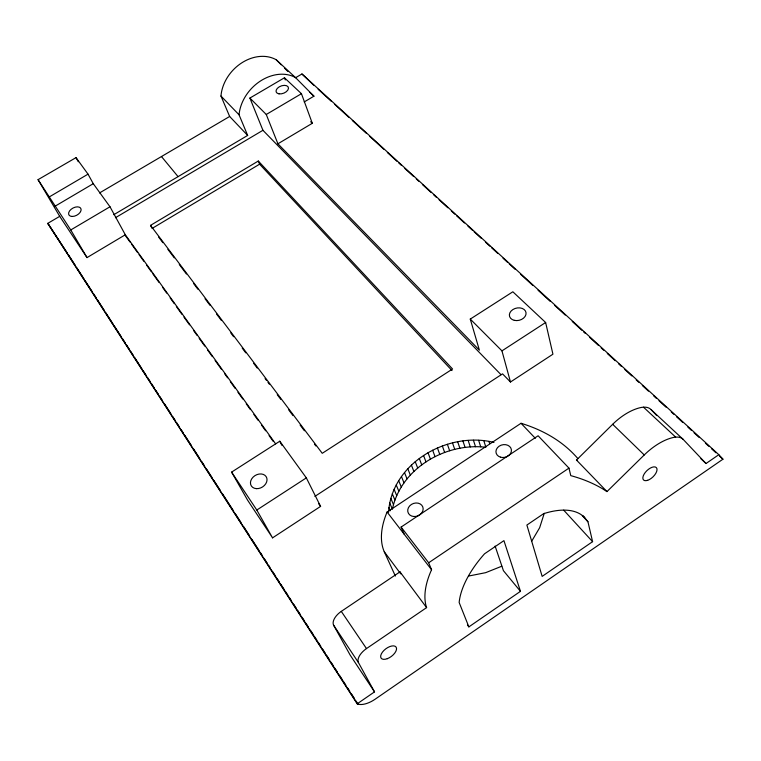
<?xml version="1.0" encoding="UTF-8"?>
<svg xmlns="http://www.w3.org/2000/svg" width="761" height="761" viewBox="0 0 761 761"><rect width="100%" height="100%" fill="white"/><g stroke="black" fill="none" stroke-linecap="round" stroke-linejoin="round"><path stroke-width="1.14" d="M388.557 512.286C391.706 462.669 448.143 431.002 493.975 442.426M544.258 513.323L539.654 527.725L531.625 541.318M484.852 447.164C444.947 442.912 400.971 468.538 392.381 509.204L389.708 502.964M683.169 439.382A26.863 13.165 -44.2 0 0 675.663 437.128L673.799 437.385A41.17 20.1 -44 0 0 644.253 454.954L606.983 491.587L576.486 460.063L612.672 424.296A40.105 20.547 -44.1 0 1 641.637 407.392L643.492 407.183A26.159 13.46 -44.4 0 1 651.045 409.589L683.169 439.382L706.018 463.516L718.831 454.688L722.95 459.197L374.945 699.34A19.187 9.484 -36.4 0 1 358.678 704.296L357.185 703.82L47.743 223.373L59.71 216.343L87.02 257.599L125.308 234.769L275.625 443.853M357.185 703.82L374.517 691.882L358.488 662.631L333.651 625.257A13.365 7.163 -36.4 0 1 341.289 611.387L399.991 571.872L426.598 607.62L366.488 648.581A13.746 7.03 -36.6 0 0 358.488 662.631M468.871 626.883L520.476 591.335L503.934 540.633L484.529 553.808A81.693 40.666 -40.5 0 0 459.149 602.493L468.871 626.883L467.435 625.009M592.591 541.661L542.155 576.4L526.878 525.052L543.601 513.694A80.067 39.886 -40.5 0 1 584.714 517.68L587.939 521.751L592.591 541.661L563.692 510.146M426.598 607.62L426.379 607.002A94.117 48.19 -40.3 0 1 431.563 569.742L428.671 562.769L568.962 468.12L538.103 435.777L401.104 527.069L404.11 534.108M395.368 576.048L384.257 551.725A89.998 49.693 -40.2 0 1 387.092 512.02L521.028 423.278A368.552 190.003 -34.8 0 1 577.865 458.588M272.552 537.856L320.59 506.388L306.341 477.879L279.782 441.218L231.601 472.115L247.572 500.12L272.552 537.856L256.799 510.041L231.601 472.115M314.873 496.4L502.536 373.86L510.479 382.003L552.933 354.198L545.637 322.502L512.857 291.786L470.269 319.087L479.382 350.155L277.917 143.8L266.264 114.483L249.893 98.055L284.462 77.774L301.451 93.698L312.305 123.301L277.917 143.8M256.799 510.041L306.341 477.879M510.479 382.003L501.956 350.869L545.637 322.502M150.526 225.37L258.293 161.037L452.548 368.99L322.245 453.309L150.526 225.37L152.114 228.414L259.606 164.186L451.996 370.55M113.789 214.697L247.658 135.429L239.059 114.806L220.975 96.038A38.021 30.24 -47 0 1 241.399 63.096A38.021 30.24 -47 0 1 276.224 59.758L295.477 77.555L313.941 96.181L304.21 101.945M115.444 217.722L262.935 130.302L500.985 374.659M109.993 206.773L93.27 183.686L88.029 174.155L76.024 157.622L38.05 179.663L70.763 229.955L109.993 206.773L125.308 234.769M266.264 114.483L301.451 93.698M49.455 196.823L88.029 174.155M55.011 206.241L93.27 183.686M99.558 192.923L229.651 116.471L247.658 135.429M295.544 77.746L301.965 73.969L718.831 454.688M501.775 566.222L485.68 572.662L468.709 576.029M47.743 223.373L67.158 252.814M606.983 491.587L602.569 488.79A385.313 183.867 -35.3 0 0 570.769 475.635L568.962 468.12M576.486 460.063L577.066 460.443M313.76 85.251L301.965 73.969M318.136 89.256L331.282 101.27M334.783 104.466L348.804 117.28M352.314 120.485L366.326 133.299M369.836 136.504L383.858 149.308M387.359 152.514L396.995 161.322M398.754 162.921L401.38 165.327M404.881 168.533L413.642 176.533M416.277 178.94L418.902 181.346M422.412 184.543L431.173 192.552M433.799 194.959L436.424 197.356M439.059 199.763L447.82 207.763M451.321 210.968L454.831 214.174M456.581 215.772L464.467 222.983M467.967 226.179L472.353 230.183M474.103 231.791L481.114 238.193M485.499 242.198L489.875 246.203M491.625 247.801L497.761 253.413M503.021 258.217L507.397 262.212M509.157 263.82L515.283 269.423M520.543 274.226L532.814 285.442M538.065 290.245L550.336 301.451M554.712 305.456L565.233 315.064M572.243 321.475L581.88 330.284M583.63 331.882L585.38 333.48M589.765 337.484L598.527 345.494M601.152 347.901L603.787 350.298M607.288 353.504L615.173 360.704M618.683 363.91L621.309 366.317M624.81 369.513L631.82 375.924M636.206 379.929L638.831 382.326M642.341 385.532L648.467 391.135M653.728 395.939L656.353 398.345M658.988 400.743L665.999 407.154M671.25 411.958L673.885 414.355M676.51 416.762L682.646 422.365M687.906 427.168L691.407 430.374M694.032 432.771L699.292 437.575M705.428 443.187L708.929 446.384M711.564 448.79L715.939 452.795M719.449 456.001L722.95 459.197M309.746 92.29L313.941 96.181M700.91 458.769L706.018 463.516M643.492 407.183L675.663 437.128M310.65 121.712L312.305 123.301M612.672 424.296L644.253 454.954M470.269 319.087L501.956 350.869M276.224 59.758L281.247 64.809M284.585 68.176L287.934 71.544M651.045 409.589L656.705 415.535M521.028 423.278L535.316 438.307M583.107 515.948L584.714 517.68M582.327 515.701L587.939 521.751M161.465 156.538L178.074 176.638M520.476 591.335L503.43 570.693L495.116 546.065M401.104 527.069L428.671 562.769M387.092 512.02L431.563 569.742M158.554 236.966L162.844 242.664M167.848 249.313L174.279 257.865M179.282 264.514L186.435 274.017M193.589 283.511L197.879 289.218M205.023 298.712L210.036 305.361M216.466 313.913L221.47 320.562M230.764 332.918L233.627 336.714M242.207 348.119L245.784 352.866M253.651 363.32L257.228 368.067M265.085 378.521L266.521 380.414M267.948 382.317L269.375 384.219M277.242 394.664L280.819 399.42M288.685 409.865L292.975 415.573M300.119 425.066L304.41 430.774M314.426 444.072L315.853 445.965M384.257 551.725L400.067 572.976M318.574 503.592L320.59 506.388M125.165 235.292L130.017 242.036M131.396 243.958L137.627 252.633M139.006 254.555L143.848 261.299M146.616 265.151L151.458 271.886M152.847 273.817L159.068 282.483M162.531 287.297L166.678 293.08M170.141 297.893L174.288 303.668M176.362 306.559L181.898 314.264M183.972 317.147L189.508 324.852M193.655 330.635L197.118 335.449M199.192 338.341L204.728 346.036M207.496 349.889L212.338 356.633M215.106 360.486L221.337 369.152M224.79 373.965L227.558 377.817M230.326 381.67L235.168 388.414M237.936 392.267L242.778 399.002M246.241 403.825L250.388 409.599M253.851 414.412L257.998 420.196M261.461 425.009L265.608 430.783M269.071 435.596L273.218 441.38M341.289 611.387L366.488 648.581M374.517 691.882L350.108 655.002L333.651 625.257M68.452 254.811L75.529 265.789M76.813 267.786L83.891 278.773M85.184 280.771L92.262 291.748M93.546 293.746L96.124 297.741M97.408 299.739L104.485 310.726M105.779 312.723L112.856 323.701M114.14 325.698L121.218 336.685M122.511 338.683L125.08 342.678M126.374 344.676L129.589 349.66M130.873 351.658L133.451 355.653M134.735 357.651L141.812 368.638M143.106 370.636L146.321 375.62M147.605 377.618L150.183 381.613M151.468 383.611L154.045 387.606M155.976 390.602L158.554 394.598M159.839 396.595L162.407 400.59M164.338 403.577L170.778 413.565M172.709 416.562L175.287 420.557M176.571 422.555L179.139 426.55M181.07 429.546L183.001 432.533M184.933 435.53L191.372 445.518M193.304 448.514L199.734 458.493M201.665 461.489L204.243 465.485M206.174 468.481L211.967 477.47M213.898 480.467L220.329 490.445M222.26 493.442L233.208 510.422M235.139 513.418L240.923 522.398M243.501 526.393L249.294 535.383M251.872 539.378L258.949 550.355M260.233 552.353L262.165 555.349M264.096 558.346L267.311 563.34M268.604 565.337L269.889 567.335M272.467 571.321L275.682 576.315M276.966 578.312L279.544 582.308M280.828 584.305L284.043 589.299M285.337 591.297L287.905 595.292M289.199 597.29L291.13 600.277M293.698 604.272L296.276 608.267M297.561 610.265L300.138 614.26M302.069 617.257L304.638 621.252M305.932 623.249L308.5 627.235M310.431 630.232L313.009 634.227M314.293 636.225L316.871 640.22M318.155 642.217L320.733 646.213M322.664 649.209L325.232 653.204M326.526 655.192L329.094 659.188M331.025 662.184L333.603 666.179M334.888 668.177L337.465 672.172M339.396 675.169L341.965 679.164M343.259 681.162L345.827 685.147M347.758 688.144L349.689 691.14M351.62 694.137L354.198 698.132M356.129 701.128L358.06 704.125M48.124 223.639L356.329 701.994M38.05 179.663L59.71 216.343M70.763 229.955L87.02 257.599M76.024 157.622L78.297 161.741M279.782 441.218L281.865 445.309M388.957 507.616L390.298 510.736M390.821 498.35L393.485 504.6M220.975 96.038L229.651 116.471M392.286 493.794L394.93 500.053M258.293 161.037L259.606 164.186M394.093 489.313L396.719 495.592M396.224 484.928L398.831 491.216M398.678 480.657L401.266 486.964M401.437 476.529L404.005 482.845M249.893 98.055L262.935 130.302M404.491 472.552L407.03 478.878M407.81 468.738L410.331 475.083M411.406 465.104L413.898 471.468M415.24 461.68L417.703 468.053M419.292 458.464L421.737 464.857M423.563 455.478L425.979 461.879M399.991 571.872L400.752 573.899M284.462 77.774L285.27 79.953M428.024 452.719L430.412 459.14M432.657 450.217L435.016 456.648M437.442 447.972L439.772 454.422M442.36 446.003L444.652 452.453M447.392 444.31L449.656 450.769M452.5 442.892L454.736 449.37M457.684 441.78L459.891 448.267M462.916 440.952L465.085 447.458M468.167 440.438L470.308 446.945M473.418 440.219L475.53 446.736M478.64 440.305L480.724 446.84M483.825 440.705L485.879 447.24M488.942 441.409L489.618 443.596M239.059 114.806A38.897 30.383 -46.7 0 1 260.11 81.237A38.897 30.383 -46.7 0 1 295.477 77.555M514.312 320.343A8.457 6.259 -13 0 0 526.032 312.723A8.457 6.259 -13 0 0 512.809 309.594A8.457 6.259 -13 0 0 514.312 320.343M72.371 216.457A6.773 4.052 -28.3 0 0 81.075 209.189A6.773 4.052 -28.3 0 0 71.106 209.313A6.773 4.052 -28.3 0 0 72.371 216.457M279.002 93.85A6.516 3.843 -21.2 0 0 288.486 88.238A6.516 3.843 -21.2 0 0 279.268 86.83A6.516 3.843 -21.2 0 0 279.002 93.85M256.295 488.638A8.752 6.811 -30.6 0 0 266.826 478.146A8.752 6.811 -30.6 0 0 253.099 477.118A8.752 6.811 -30.6 0 0 256.295 488.638M647.649 480.315A8.894 4.357 -43.8 0 0 656.895 468.567A8.894 4.357 -43.8 0 0 645.261 472.457A8.894 4.357 -43.8 0 0 647.649 480.315M387.282 658.693A9.303 4.709 -37 0 0 396.053 647.04A9.303 4.709 -37 0 0 382.479 652.091A9.303 4.709 -37 0 0 387.282 658.693M413.803 516.519A7.886 6.592 -21.7 0 0 422.783 506.902A7.886 6.592 -21.7 0 0 409.713 505.856A7.886 6.592 -21.7 0 0 413.803 516.519M500.472 457.171A7.829 6.383 -13.6 0 0 511.402 449.837A7.829 6.383 -13.6 0 0 499.187 446.165A7.829 6.383 -13.6 0 0 500.472 457.171"/></g></svg>
